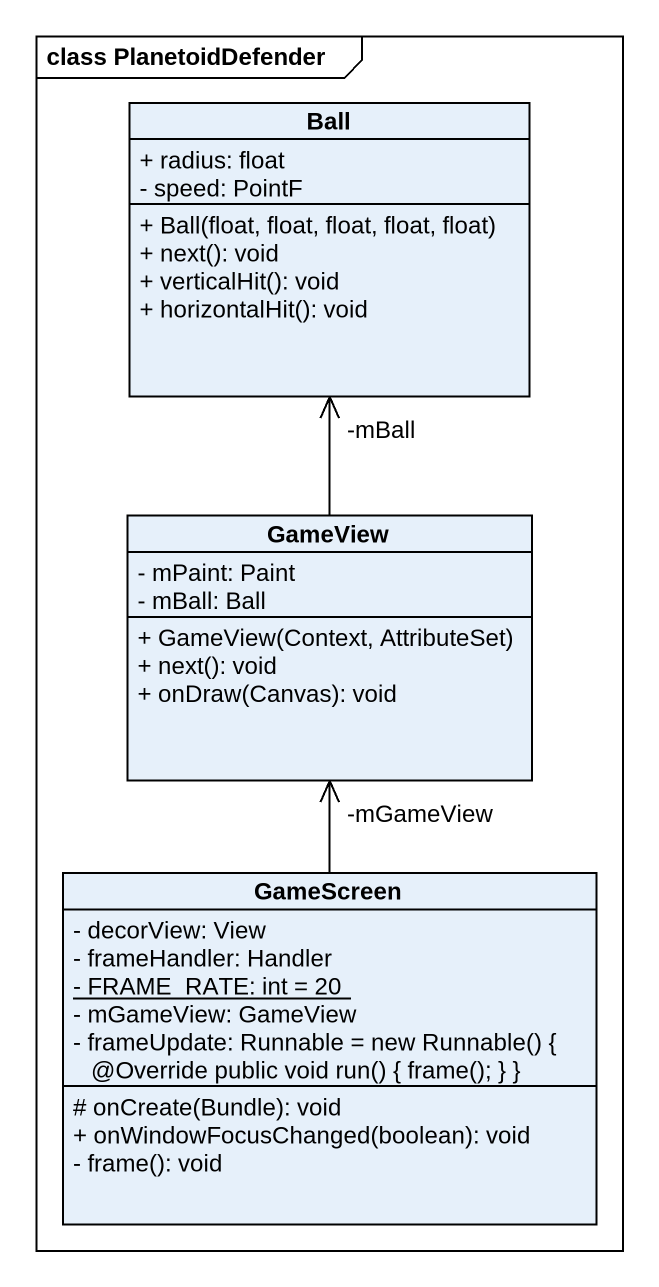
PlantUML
@startuml
mainframe class PlanetoidDefender
hide circle
hide empty members
skinparam classAttributeIconSize 0
class Ball {
  + radius: float
  - speed: PointF
  + Ball(float, float, float, float, float)
  + next(): void
  + verticalHit(): void
  + horizontalHit(): void
}
class GameView {
  - mPaint: Paint
  - mBall: Ball
  + GameView(Context, AttributeSet)
  + next(): void
  + onDraw(Canvas): void
}
class GameScreen {
  - decorView: View
  - frameHandler: Handler
  {static} - FRAME_RATE: int = 20
  - mGameView: GameView
  {field} - frameUpdate: Runnable = new Runnable() { @Override public void run() { frame(); } }
  # onCreate(Bundle): void
  + onWindowFocusChanged(boolean): void
  - frame(): void
}
GameView -up-> "-mBall" Ball
GameScreen -up-> "-mGameView" GameView
@enduml
